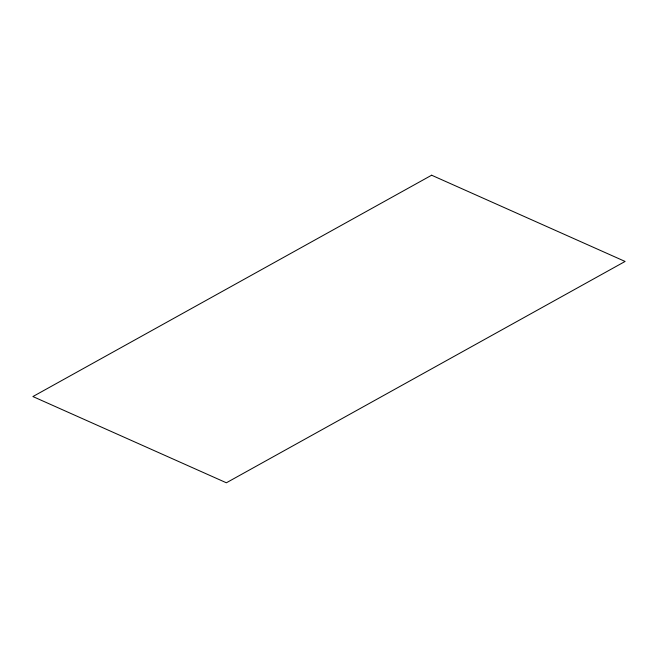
<?xml version="1.0" encoding="UTF-8"?>
<svg xmlns="http://www.w3.org/2000/svg" width="658" height="658" viewBox="0 0 658 658"><rect width="100%" height="100%" fill="white"/><g stroke="black" fill="none" stroke-linecap="round" stroke-linejoin="round"><path stroke-width="0.99" d="M431.632 175.217L32.9 396.552L226.368 482.783L625.1 261.448L431.632 175.217"/></g></svg>
